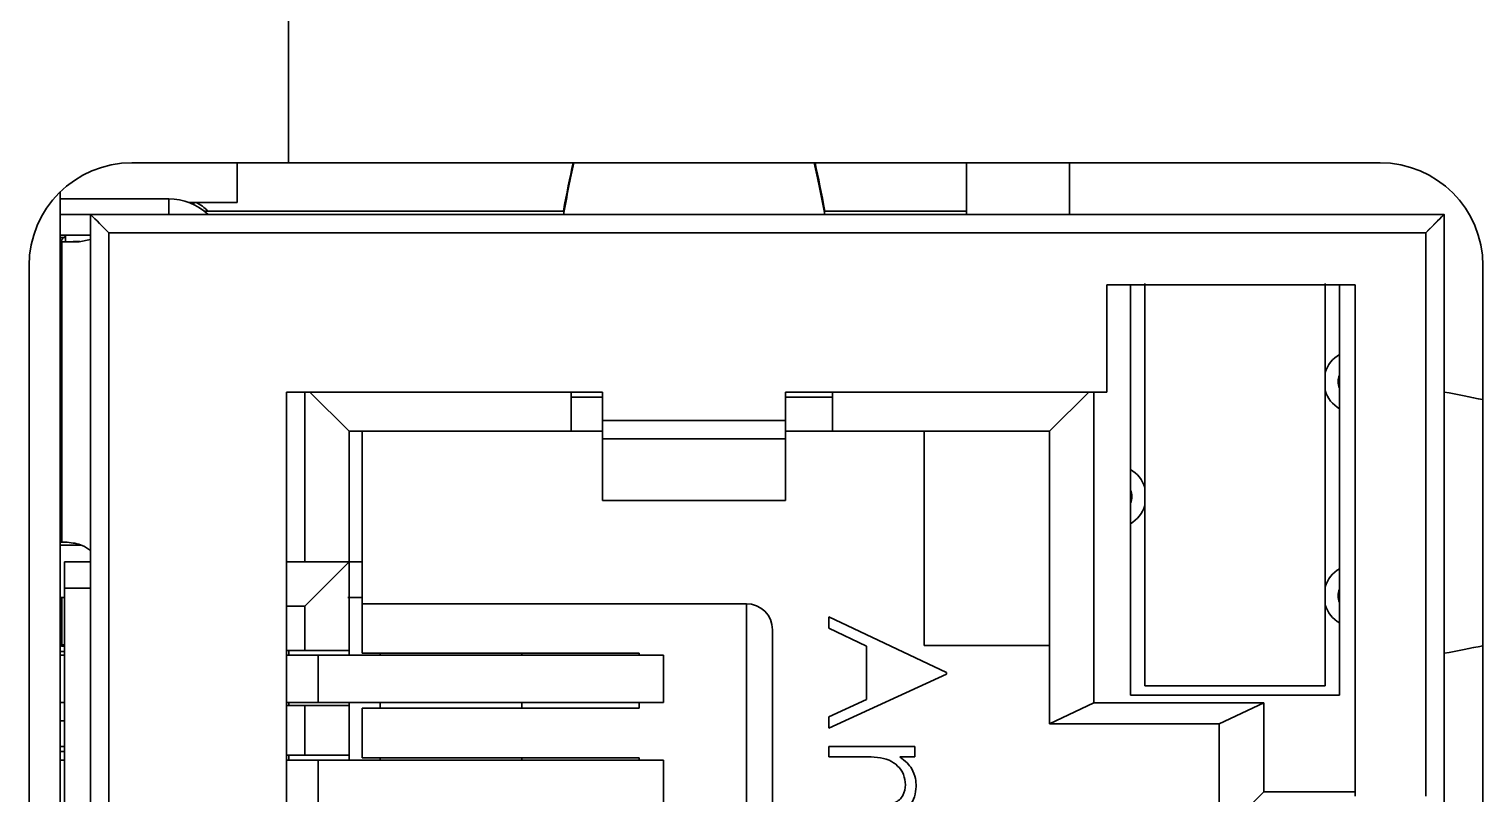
# Model space of a CAD drawing. Header units: inches. Extents: x 59 to 754, y 172 to 990.
# Drawn here: x 122.2 to 175.6, y 696.8 to 724.9 of the extents above; entities that cross this region are included whole.
import ezdxf

# ---------------------------------------------------------------- set-up
doc = ezdxf.new("R2010")
doc.units = ezdxf.units.IN
doc.header["$MEASUREMENT"] = 0
doc.layers.add('svg15406', color=7, linetype='Continuous')

msp = doc.modelspace()

# ---------------------------------------------------------------- linework, layer by layer
at = {"layer": 'svg15406', "color": 7, "lineweight": 30, "true_color": 0xffffff}
for points in [[(131.757, 750.534), (131.757, 719.954)], [(131.757, 719.954), (126.008, 719.954)], [(129.873, 719.954), (129.873, 718.499)], [(171.862, 719.954), (131.757, 719.954)], [(156.67, 718.057), (156.67, 719.954)], [(123.372, 718.883), (123.372, 536.189)], [(127.365, 718.624), (123.372, 718.624)], [(129.873, 718.499), (128.082, 718.499)], [(128.286, 718.499), (128.286, 718.413)], [(127.365, 718.057), (123.372, 718.057)], [(123.372, 718.057), (124.485, 718.057)], [(124.485, 718.057), (124.495, 718.047), (124.525, 718.017), (124.575, 717.967), (124.642, 717.9), (124.725, 717.817), (124.821, 717.721), (124.927, 717.615), (125.04, 717.502), (125.157, 717.385), (124.485, 718.057)], [(124.485, 718.057), (174.213, 718.057)], [(124.485, 537.001), (124.485, 718.057)], [(124.485, 718.057), (124.485, 718.057)], [(127.653, 718.057), (124.485, 718.057)], [(128.805, 718.057), (127.365, 718.057)], [(141.861, 718.057), (127.653, 718.057)], [(128.229, 718.057), (141.861, 718.057)], [(128.658, 718.182), (141.884, 718.182)], [(128.658, 718.182), (128.805, 718.182)], [(141.861, 718.182), (128.658, 718.182)], [(139.653, 718.182), (141.861, 718.182)], [(141.884, 718.182), (139.653, 718.182)], [(141.861, 718.057), (139.653, 718.057)], [(139.653, 718.057), (141.861, 718.057)], [(141.861, 718.057), (151.461, 718.057)], [(151.296, 718.057), (142.026, 718.057)], [(145.893, 718.057), (142.4, 718.057)], [(150.154, 718.057), (146.661, 718.057)], [(151.438, 718.182), (156.67, 718.182)], [(152.901, 718.182), (151.438, 718.182)], [(151.461, 718.182), (152.901, 718.182)], [(156.67, 718.182), (151.461, 718.182)], [(151.461, 718.057), (152.901, 718.057)], [(152.901, 718.057), (151.461, 718.057)], [(170.949, 718.057), (151.461, 718.057)], [(151.461, 718.057), (173.445, 718.057)], [(151.461, 718.057), (173.541, 718.057)], [(173.349, 718.057), (170.949, 718.057)], [(173.349, 718.057), (173.349, 718.057)], [(173.445, 718.057), (173.349, 718.057)], [(173.445, 718.057), (173.445, 718.057)], [(173.541, 717.385), (173.658, 717.502), (173.771, 717.615), (173.877, 717.721), (173.973, 717.817), (174.056, 717.9), (174.123, 717.967), (174.172, 718.017), (174.203, 718.047), (174.213, 718.057), (173.541, 717.385)], [(174.213, 718.057), (173.541, 718.057)], [(174.213, 718.057), (174.213, 696.683)], [(174.213, 718.057), (174.213, 718.057)], [(174.213, 711.817), (174.213, 718.057)], [(173.541, 717.385), (125.157, 717.385)], [(125.157, 717.385), (125.157, 537.673)], [(173.541, 696.683), (173.541, 717.385)], [(123.372, 717.289), (124.485, 717.289)], [(123.561, 717.214), (123.372, 717.214)], [(123.372, 717.049), (123.429, 717.049)], [(123.429, 706.009), (123.429, 717.049)], [(124.073, 717.049), (123.429, 717.049)], [(123.561, 717.051), (123.561, 717.289)], [(123.561, 717.289), (123.561, 717.214)], [(123.561, 717.214), (123.561, 717.214)], [(124.073, 717.049), (124.485, 717.14)], [(122.228, 538.898), (122.228, 716.174)], [(175.642, 538.898), (175.642, 716.174)], [(170.949, 715.465), (161.829, 715.465)], [(161.829, 715.465), (161.829, 711.529)], [(162.693, 715.465), (162.693, 700.393)], [(162.693, 715.465), (162.693, 708.687)], [(163.221, 700.729), (163.221, 715.513)], [(169.845, 715.513), (169.845, 700.729)], [(169.845, 712.242), (169.845, 715.465)], [(170.373, 700.393), (170.373, 715.465)], [(170.949, 696.683), (170.949, 715.465)], [(174.213, 711.529), (174.213, 713.353)], [(169.845, 712.242), (169.845, 712.242)], [(143.301, 711.529), (131.685, 711.529)], [(131.685, 711.529), (131.685, 662.569)], [(131.685, 711.529), (131.685, 705.289)], [(132.357, 705.289), (132.357, 711.529)], [(133.989, 710.089), (132.549, 711.529)], [(142.149, 711.337), (142.149, 711.529)], [(142.149, 711.529), (142.149, 710.089)], [(143.301, 711.529), (143.301, 710.483)], [(161.829, 711.529), (150.021, 711.529)], [(150.021, 711.529), (150.021, 710.483)], [(150.021, 710.569), (150.021, 711.529)], [(151.749, 710.089), (151.749, 711.529)], [(159.717, 710.089), (161.157, 711.529)], [(161.349, 711.529), (161.349, 700.105)], [(169.845, 704.37), (169.845, 711.584)], [(174.213, 711.817), (174.213, 711.529)], [(174.213, 711.529), (174.213, 701.929)], [(142.149, 711.337), (143.301, 711.337)], [(142.149, 711.337), (142.149, 710.089)], [(150.021, 711.337), (151.749, 711.337)], [(174.213, 711.365), (174.213, 702.094)], [(143.301, 710.483), (150.021, 710.483)], [(143.301, 709.815), (143.301, 710.483)], [(150.021, 708.312), (150.021, 710.569)], [(150.021, 710.483), (150.021, 709.815)], [(174.213, 706.818), (174.213, 710.637)], [(142.149, 710.089), (133.989, 710.089)], [(133.989, 710.089), (133.989, 705.289)], [(133.989, 710.089), (133.989, 705.289)], [(134.469, 703.753), (134.469, 710.089)], [(142.149, 710.089), (142.149, 710.089)], [(142.149, 710.089), (143.301, 710.089)], [(150.021, 710.089), (151.749, 710.089)], [(159.717, 710.089), (151.749, 710.089)], [(155.109, 710.089), (155.109, 702.217)], [(159.717, 699.337), (159.717, 710.089)], [(124.485, 709.446), (124.485, 709.225)], [(150.021, 709.815), (143.301, 709.815)], [(143.301, 709.815), (143.301, 707.548)], [(150.021, 709.815), (150.021, 707.548)], [(150.021, 707.548), (150.021, 708.312)], [(162.693, 708.687), (162.693, 708.687)], [(162.693, 707.929), (162.693, 707.449)], [(143.301, 707.548), (150.021, 707.548)], [(162.693, 706.692), (162.693, 700.393)], [(174.213, 702.725), (174.213, 706.544)], [(123.429, 706.009), (123.372, 706.009)], [(124.135, 705.9), (123.372, 705.9)], [(123.525, 704.329), (123.525, 705.289)], [(123.525, 705.289), (124.485, 705.289)], [(131.685, 705.289), (131.685, 703.657)], [(131.685, 705.289), (132.357, 705.289)], [(133.989, 705.289), (132.357, 705.289)], [(133.989, 705.289), (132.357, 703.657)], [(134.469, 705.293), (133.989, 705.293)], [(133.989, 705.289), (133.989, 702.029)], [(133.989, 705.289), (133.989, 703.753)], [(123.525, 670.737), (123.525, 704.329)], [(169.845, 704.37), (169.845, 704.37)], [(123.525, 703.98), (123.372, 703.98)], [(131.685, 703.657), (131.685, 702.029)], [(132.357, 703.657), (131.685, 703.657)], [(132.357, 702.029), (132.357, 703.657)], [(133.989, 703.753), (133.989, 703.98)], [(133.989, 703.98), (133.989, 703.657)], [(133.989, 703.657), (133.989, 701.859)], [(148.581, 703.753), (134.469, 703.753)], [(134.469, 703.753), (134.469, 701.929)], [(148.581, 671.305), (148.581, 703.753)], [(169.845, 700.729), (169.845, 703.712)], [(151.609, 702.851), (151.609, 703.274)], [(151.609, 703.274), (155.929, 701.225)], [(149.541, 702.793), (149.541, 672.265)], [(152.993, 702.194), (151.609, 702.851)], [(123.372, 702.247), (123.429, 702.247)], [(123.372, 702.001), (123.525, 702.001)], [(123.525, 701.859), (123.372, 701.859)], [(123.429, 702.19), (123.429, 702.247)], [(123.525, 702.19), (123.429, 702.19)], [(131.685, 702.029), (131.685, 700.013)], [(131.685, 702.029), (132.357, 702.029)], [(132.853, 701.859), (131.685, 701.859)], [(131.685, 701.859), (145.314, 701.859)], [(133.989, 702.029), (132.357, 702.029)], [(145.531, 701.859), (132.853, 701.859)], [(132.853, 701.859), (132.853, 700.121)], [(133.989, 701.859), (133.989, 702.029)], [(133.989, 702.029), (133.989, 702.029)], [(144.645, 701.929), (134.469, 701.929)], [(135.128, 701.929), (135.128, 701.859)], [(140.337, 701.929), (140.337, 701.859)], [(144.645, 701.859), (144.645, 701.929)], [(145.531, 701.859), (144.645, 701.859)], [(145.531, 700.121), (145.531, 701.859)], [(152.993, 700.236), (152.993, 702.194)], [(155.109, 702.217), (159.717, 702.217)], [(174.213, 701.929), (174.213, 700.009)], [(174.213, 701.929), (174.213, 663.817)], [(155.929, 701.169), (151.609, 699.176)], [(155.929, 701.225), (155.929, 701.169)], [(162.693, 700.393), (170.373, 700.393)], [(162.693, 700.393), (162.693, 700.393)], [(162.693, 700.393), (170.373, 700.393)], [(169.845, 700.729), (163.221, 700.729)], [(169.845, 700.729), (169.845, 700.729)], [(123.525, 700.121), (123.372, 700.121)], [(131.667, 700.121), (132.853, 700.121)], [(131.685, 700.013), (131.685, 698.189)], [(131.771, 700.013), (131.685, 700.013)], [(131.685, 700.013), (132.357, 700.013)], [(133.989, 700.013), (131.771, 700.013)], [(132.357, 698.189), (132.357, 700.013)], [(132.357, 700.013), (133.989, 700.013)], [(132.853, 700.121), (145.531, 700.121)], [(133.989, 700.013), (133.989, 700.121)], [(133.989, 700.121), (133.989, 698)], [(133.989, 700.013), (133.989, 698.189)], [(133.989, 700.013), (133.989, 700.013)], [(134.469, 699.913), (134.469, 698.089)], [(134.469, 699.913), (144.645, 699.913)], [(134.469, 699.913), (134.469, 699.913)], [(144.645, 699.913), (134.469, 699.913)], [(135.128, 700.121), (135.128, 699.913)], [(140.337, 700.121), (140.337, 699.913)], [(144.645, 699.913), (144.645, 700.121)], [(151.609, 699.597), (152.993, 700.236)], [(161.349, 700.105), (159.717, 699.337)], [(161.349, 700.105), (167.589, 700.105)], [(167.589, 700.105), (165.957, 699.337)], [(167.589, 700.105), (167.589, 696.841)], [(123.525, 699.45), (123.372, 699.45)], [(151.609, 699.176), (151.609, 699.597)], [(165.957, 699.337), (159.717, 699.337)], [(165.957, 695.209), (165.957, 699.337)], [(123.372, 698.505), (123.525, 698.505)], [(123.525, 698.316), (123.372, 698.316)], [(131.685, 698.189), (131.685, 696.173)], [(131.685, 698.189), (132.357, 698.189)], [(133.989, 698.189), (132.357, 698.189)], [(133.989, 698), (133.989, 698.189)], [(133.989, 698.189), (133.989, 698)], [(133.989, 698.189), (133.989, 698.189)], [(133.989, 698.189), (133.989, 698.189)], [(151.609, 698.123), (151.609, 698.511)], [(151.609, 698.511), (154.765, 698.511)], [(152.937, 698.123), (151.609, 698.123)], [(154.765, 698.123), (154.217, 698.123)], [(154.765, 698.511), (154.765, 698.123)], [(123.525, 698), (123.372, 698)], [(132.853, 698), (131.685, 698)], [(131.685, 698), (145.314, 698)], [(145.531, 698), (132.853, 698)], [(132.853, 698), (132.853, 696.273)], [(144.645, 698.089), (134.469, 698.089)], [(135.128, 698.089), (135.128, 698)], [(140.337, 698.089), (140.337, 698)], [(144.645, 698), (144.645, 698.089)], [(145.531, 698), (144.645, 698)], [(145.531, 696.273), (145.531, 698)], [(165.957, 695.209), (167.589, 696.841)], [(167.589, 696.841), (170.949, 696.841)]]:
    msp.add_lwpolyline(points, dxfattribs=at)
at = {"layer": 'svg15406', "color": 250, "lineweight": 30, "true_color": 0x414141}
for points in [[(160.449, 719.954), (160.449, 718.057)], [(127.365, 718.624), (127.365, 718.057)], [(128.172, 718.464), (128.172, 718.499)], [(124.485, 704.329), (123.525, 704.329)], [(123.429, 703.98), (123.429, 702.247)], [(123.429, 702.247), (123.525, 702.247)], [(131.771, 701.859), (131.771, 702.029)], [(131.771, 700.013), (131.771, 700.121)], [(131.771, 698), (131.771, 698.189)]]:
    msp.add_lwpolyline(points, dxfattribs=at)
at = {"layer": 'svg15406', "color": 7, "lineweight": 30, "true_color": 0xffffff}
for points in [[(126.008, 719.954), (123.921, 719.954), (122.228, 718.262), (122.228, 716.174)], [(142.218, 719.954), (142.097, 719.41), (141.977, 718.819), (141.861, 718.182)], [(142.247, 719.954), (142.115, 719.376), (141.986, 718.743), (141.861, 718.057)], [(151.461, 718.057), (151.335, 718.743), (151.207, 719.376), (151.075, 719.954)], [(151.461, 718.182), (151.344, 718.819), (151.225, 719.41), (151.103, 719.954)], [(175.642, 716.174), (175.642, 718.262), (173.949, 719.954), (171.862, 719.954)], [(128.805, 718.057), (128.414, 718.422), (127.899, 718.624), (127.365, 718.624)], [(128.805, 718.182), (128.672, 718.306), (128.523, 718.413), (128.362, 718.499)], [(123.561, 717.241), (123.486, 717.198), (123.428, 717.13), (123.397, 717.049)], [(170.373, 712.911), (170.118, 712.764), (169.929, 712.525), (169.845, 712.242)], [(170.373, 712.911), (170.118, 712.764), (169.929, 712.525), (169.845, 712.242)], [(170.373, 712.153), (170.309, 712), (170.309, 711.827), (170.373, 711.673)], [(169.845, 711.584), (169.929, 711.302), (170.118, 711.063), (170.373, 710.916)], [(175.642, 711.251), (175.194, 711.345), (174.717, 711.438), (174.213, 711.529)], [(163.221, 708.018), (163.137, 708.301), (162.948, 708.54), (162.693, 708.687)], [(163.221, 708.018), (163.137, 708.301), (162.948, 708.54), (162.693, 708.687)], [(162.693, 707.449), (162.757, 707.603), (162.757, 707.776), (162.693, 707.929)], [(162.693, 706.692), (162.948, 706.839), (163.137, 707.078), (163.221, 707.36)], [(170.373, 705.039), (170.118, 704.892), (169.929, 704.653), (169.845, 704.37)], [(170.373, 705.039), (170.118, 704.892), (169.929, 704.653), (169.845, 704.37)], [(170.373, 704.281), (170.309, 704.128), (170.309, 703.955), (170.373, 703.801)], [(134.469, 703.975), (134.294, 703.978), (134.12, 703.98), (133.945, 703.98)], [(149.541, 702.793), (149.541, 703.324), (149.111, 703.753), (148.581, 703.753)], [(149.541, 702.793), (149.541, 703.324), (149.111, 703.753), (148.581, 703.753)], [(169.845, 703.712), (169.929, 703.43), (170.118, 703.191), (170.373, 703.044)], [(174.213, 701.929), (174.717, 702.021), (175.194, 702.113), (175.642, 702.208)]]:
    msp.add_open_spline(points, degree=3, dxfattribs=at)
for points, knots in [([(123.429, 717.049), (123.544, 717.05), (123.659, 717.051), (123.77, 717.054), (123.88, 717.057), (123.985, 717.061), (124.091, 717.066)], [0, 0, 0, 0, 1, 1, 1, 2, 2, 2, 2]), ([(123.429, 717.049), (123.482, 717.049), (123.534, 717.049), (123.584, 717.049), (123.641, 717.049), (123.694, 717.049), (123.743, 717.049), (123.873, 717.049), (123.973, 717.049), (124.073, 717.049)], [0, 0, 0, 0, 1, 1, 1, 2, 2, 2, 3, 3, 3, 3]), ([(169.845, 712.242), (169.845, 712.241), (169.845, 712.239), (169.845, 712.233), (169.845, 712.227), (169.845, 712.218), (169.845, 712.206), (169.845, 712.184), (169.845, 712.155), (169.845, 712.123), (169.845, 712.06), (169.845, 711.986), (169.845, 711.913), (169.845, 711.84), (169.845, 711.767), (169.845, 711.703), (169.845, 711.672), (169.845, 711.643), (169.845, 711.62), (169.845, 711.609), (169.845, 711.6), (169.845, 711.594), (169.845, 711.588), (169.845, 711.586), (169.845, 711.584)], [0, 0, 0, 0, 1, 1, 1, 2, 2, 2, 3, 3, 3, 4, 4, 4, 5, 5, 5, 6, 6, 6, 7, 7, 7, 8, 8, 8, 8]), ([(162.693, 707.929), (162.693, 708.025), (162.693, 708.121), (162.693, 708.215), (162.693, 708.291), (162.693, 708.365), (162.693, 708.432), (162.693, 708.469), (162.693, 708.503), (162.693, 708.534), (162.693, 708.566), (162.693, 708.593), (162.693, 708.617), (162.693, 708.64), (162.693, 708.658), (162.693, 708.669), (162.693, 708.681), (162.693, 708.684), (162.693, 708.687)], [0, 0, 0, 0, 1, 1, 1, 2, 2, 2, 3, 3, 3, 4, 4, 4, 5, 5, 5, 6, 6, 6, 6]), ([(162.693, 706.692), (162.693, 706.695), (162.693, 706.698), (162.693, 706.709), (162.693, 706.72), (162.693, 706.739), (162.693, 706.762), (162.693, 706.785), (162.693, 706.812), (162.693, 706.842), (162.693, 706.874), (162.693, 706.909), (162.693, 706.947), (162.693, 707.013), (162.693, 707.087), (162.693, 707.162), (162.693, 707.256), (162.693, 707.353), (162.693, 707.449)], [0, 0, 0, 0, 1, 1, 1, 2, 2, 2, 3, 3, 3, 4, 4, 4, 5, 5, 5, 6, 6, 6, 6]), ([(123.622, 706.009), (123.59, 706.009), (123.558, 706.009), (123.525, 706.009), (123.494, 706.009), (123.461, 706.009), (123.429, 706.009)], [0, 0, 0, 0, 1, 1, 1, 2, 2, 2, 2]), ([(124.485, 705.702), (124.39, 705.775), (124.294, 705.848), (124.179, 705.897), (124.019, 705.966), (123.82, 705.988), (123.622, 706.009)], [0, 0, 0, 0, 1, 1, 1, 2, 2, 2, 2]), ([(169.845, 704.37), (169.845, 704.368), (169.845, 704.367), (169.845, 704.361), (169.845, 704.355), (169.845, 704.346), (169.845, 704.334), (169.845, 704.312), (169.845, 704.283), (169.845, 704.251), (169.845, 704.188), (169.845, 704.114), (169.845, 704.041), (169.845, 703.968), (169.845, 703.895), (169.845, 703.831), (169.845, 703.8), (169.845, 703.771), (169.845, 703.748), (169.845, 703.737), (169.845, 703.728), (169.845, 703.722), (169.845, 703.716), (169.845, 703.714), (169.845, 703.712)], [0, 0, 0, 0, 1, 1, 1, 2, 2, 2, 3, 3, 3, 4, 4, 4, 5, 5, 5, 6, 6, 6, 7, 7, 7, 8, 8, 8, 8]), ([(123.372, 702.247), (123.372, 702.216), (123.398, 702.19), (123.429, 702.19), (123.429, 702.19), (123.429, 702.19), (123.429, 702.19)], [0, 0, 0, 0, 1, 1, 1, 2, 2, 2, 2]), ([(154.433, 697.102), (154.417, 697.229), (154.401, 697.357), (154.355, 697.474), (154.308, 697.591), (154.232, 697.698), (154.139, 697.787), (154.047, 697.876), (153.938, 697.948), (153.823, 697.998), (153.552, 698.118), (153.245, 698.121), (152.937, 698.123)], [0, 0, 0, 0, 1, 1, 1, 2, 2, 2, 3, 3, 3, 4, 4, 4, 4]), ([(154.217, 698.123), (154.312, 698.053), (154.406, 697.983), (154.487, 697.9), (154.551, 697.834), (154.606, 697.76), (154.661, 697.685)], [0, 0, 0, 0, 1, 1, 1, 2, 2, 2, 2]), ([(154.661, 697.685), (154.712, 697.569), (154.763, 697.453), (154.79, 697.33), (154.81, 697.234), (154.816, 697.134), (154.821, 697.035)], [0, 0, 0, 0, 1, 1, 1, 2, 2, 2, 2]), ([(154.661, 697.685), (154.712, 697.569), (154.763, 697.453), (154.79, 697.33), (154.81, 697.234), (154.816, 697.134), (154.821, 697.035)], [0, 0, 0, 0, 1, 1, 1, 2, 2, 2, 2]), ([(153.214, 696.351), (153.497, 696.339), (153.781, 696.327), (154.028, 696.44), (154.089, 696.469), (154.149, 696.505), (154.201, 696.55), (154.253, 696.595), (154.298, 696.649), (154.331, 696.708), (154.397, 696.826), (154.415, 696.964), (154.433, 697.102)], [0, 0, 0, 0, 1, 1, 1, 2, 2, 2, 3, 3, 3, 4, 4, 4, 4]), ([(154.821, 697.035), (154.808, 696.909), (154.795, 696.782), (154.756, 696.661), (154.717, 696.541), (154.652, 696.425), (154.566, 696.334), (154.431, 696.192), (154.245, 696.111), (154.058, 696.03)], [0, 0, 0, 0, 1, 1, 1, 2, 2, 2, 3, 3, 3, 3])]:
    msp.add_open_spline(points, degree=3, knots=knots, dxfattribs=at)

doc.saveas('drawing.dxf')
